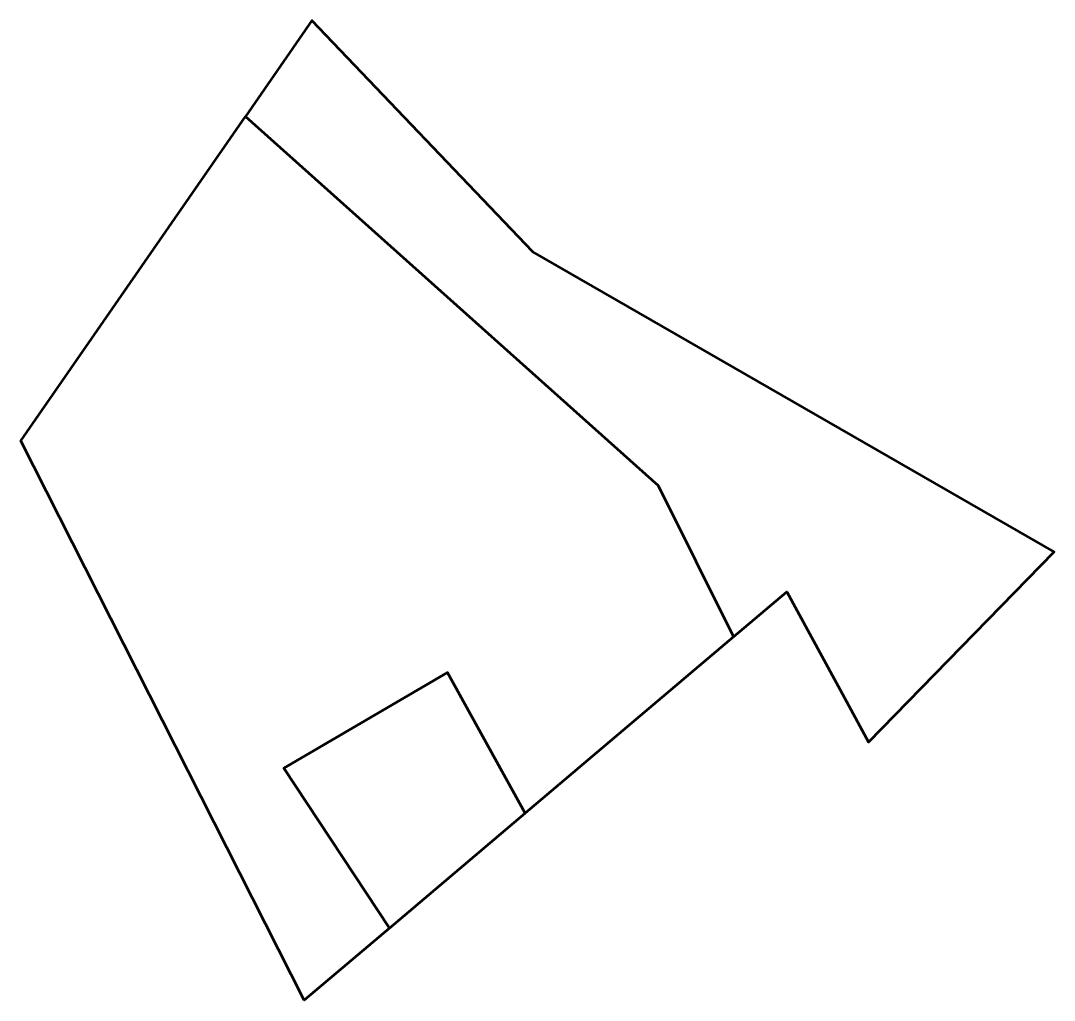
# Model space of a CAD drawing. Header units: metres. Extents: x 807998.2 to 808075.9, y 9157458.3 to 9157532.
import ezdxf

# ---------------------------------------------------------------- set-up
doc = ezdxf.new("R2010")
doc.units = ezdxf.units.M
doc.header["$MEASUREMENT"] = 0
doc.layers.add('2780-21037', color=1, linetype='Continuous')

msp = doc.modelspace()

# ---------------------------------------------------------------- linework, layer by layer
at = {"layer": '2780-21037', "color": 254, "lineweight": 53, "true_color": 0xcccccc}
msp.add_lwpolyline([(808046.075, 9157496.999), (808051.751, 9157485.629), (808055.741, 9157489.01), (808060.226, 9157480.763), (808061.895, 9157477.701), (808075.856, 9157492.002), (808036.663, 9157514.579), (808020.038, 9157531.952), (808015.044, 9157524.743)], close=True, dxfattribs=at)
msp.add_lwpolyline([(808046.075, 9157496.999), (808051.751, 9157485.629), (808055.741, 9157489.01), (808060.226, 9157480.763), (808061.895, 9157477.701), (808075.856, 9157492.002), (808036.663, 9157514.579), (808020.038, 9157531.952), (808015.044, 9157524.743)], close=True, dxfattribs=at)
at = {"layer": '2780-21037', "color": 3, "lineweight": 53, "true_color": 0x00ff00}
msp.add_lwpolyline([(808046.075, 9157496.999), (808051.751, 9157485.629), (808036.088, 9157472.359), (808030.234, 9157482.93), (808017.937, 9157475.743), (808025.887, 9157463.717), (808019.474, 9157458.284), (807998.153, 9157500.36), (808015.044, 9157524.743), (808024.302, 9157516.466)], close=True, dxfattribs=at)
msp.add_lwpolyline([(808046.075, 9157496.999), (808051.751, 9157485.629), (808036.088, 9157472.359), (808030.234, 9157482.93), (808017.937, 9157475.743), (808025.887, 9157463.717), (808019.474, 9157458.284), (807998.153, 9157500.36), (808015.044, 9157524.743), (808024.302, 9157516.466)], close=True, dxfattribs=at)
at = {"layer": '2780-21037', "color": 254, "lineweight": 53, "true_color": 0xccddcc}
msp.add_lwpolyline([(808025.887, 9157463.717), (808036.088, 9157472.359), (808030.234, 9157482.93), (808017.937, 9157475.743)], close=True, dxfattribs=at)
msp.add_lwpolyline([(808025.887, 9157463.717), (808036.088, 9157472.359), (808030.234, 9157482.93), (808017.937, 9157475.743)], close=True, dxfattribs=at)

doc.saveas('drawing.dxf')
